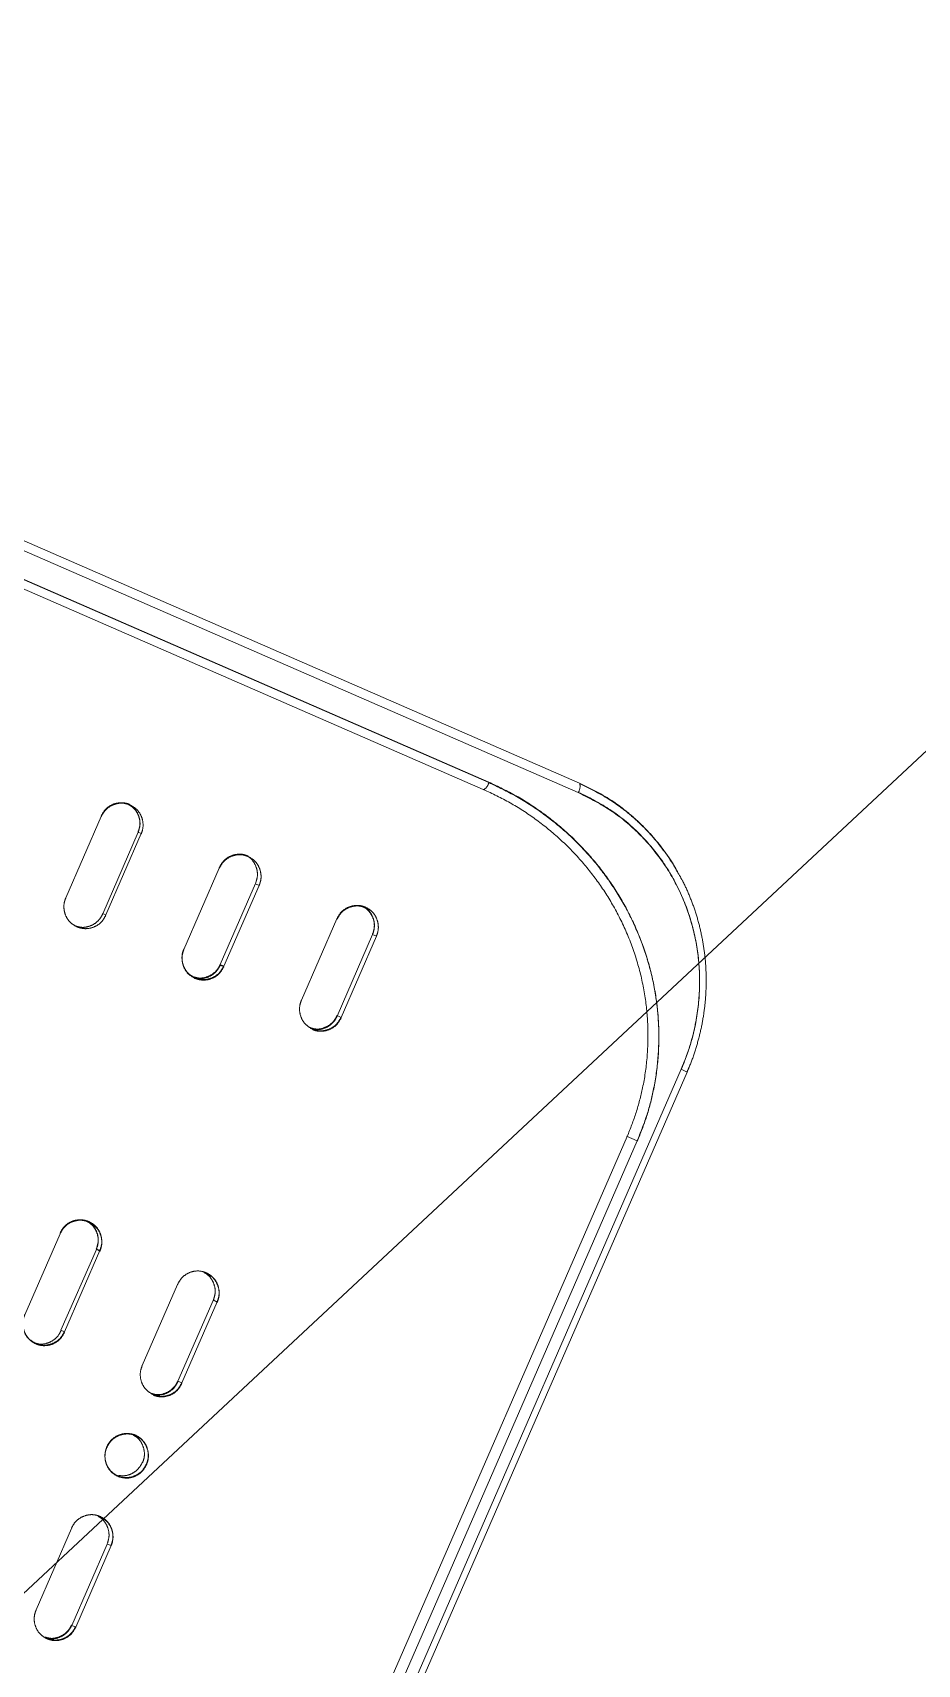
# Model space of a CAD drawing. Header units: millimetres. Extents: x -71377 to 516042, y -145869 to 441446.
# Drawn here: x 178080.3 to 178280.1, y 172027.6 to 172395.9 of the extents above; entities that cross this region are included whole.
import ezdxf

# ---------------------------------------------------------------- set-up
doc = ezdxf.new("R2010")
doc.units = ezdxf.units.MM
doc.header["$LTSCALE"] = 1000
doc.linetypes.add('IMPORT-DASHEDX2 _4_', pattern=[152.4, 101.6, -50.8])
for name, color, linetype, lineweight in [('05', 5, 'IMPORT-DASHEDX2 _4_', 5), ('06', 6, 'Continuous', 5), ('A-fnsh', 5, 'Continuous', 5), ('조경라인_dwg', 8, 'Continuous', 5)]:
    doc.layers.add(name, color=color, linetype=linetype, lineweight=lineweight)

# ---------------------------------------------------------------- blocks, each defined once
blk = doc.blocks.new('조경라인_dwg-6847807-지반층 배치도')
at = {"layer": '05'}
for p, q in [((178087.83, 172200.58), (178095.82, 172218.92)), ((178114.51, 172188.95), (178122.5, 172207.29)), ((178141.04, 172177.5), (178149.04, 172195.83)), ((178122.71, 172185.38), (178123.51, 172185.04)), ((178078.56, 172106.45), (178086.55, 172124.78)), ((178105.09, 172094.99), (178113.08, 172113.33)), ((178089.12, 172058.21), (178081.13, 172039.88))]:
    blk.add_line(p, q, dxfattribs=at)
at = {"layer": '05', "flags": 128}
for points in [[(177505.81, 172530.34), (177506.02, 172530.45), (177506.21, 172530.49), (177506.38, 172530.46), (178203.85, 172226.49)], [(178203.53, 172224.34), (177504.81, 172528.85), (177504.98, 172529.21), (177505.16, 172529.65), (177505.37, 172529.93), (177505.59, 172530.17), (177505.82, 172530.23), (177506.03, 172530.34), (177506.22, 172530.38), (177506.39, 172530.35)], [(178183.35, 172226.59), (177519.05, 172516.21), (178183.33, 172226.7)], [(178182.11, 172225.05), (177519, 172514.05), (177518.77, 172514.32), (177518.71, 172514.55), (177518.7, 172514.82), (177518.73, 172515.14), (177518.8, 172515.49)], [(178096.16, 172197.06), (178096.85, 172196.76), (178104.84, 172215.09), (178104.15, 172215.4), (178096.18, 172196.95)], [(178130.68, 172203.83), (178122.69, 172185.5), (178123.49, 172185.15), (178131.5, 172203.37), (178130.7, 172203.72)], [(178149.08, 172174), (178149.99, 172173.6), (178157.98, 172191.94), (178157.08, 172192.33), (178149.1, 172173.88)], [(178214.45, 172146.78), (178216.86, 172145.73), (178128.05, 171941.8), (178125.77, 171942.8), (178214.58, 172146.72)], [(178095.54, 172120.86), (178094.73, 172121.33), (178095.52, 172120.98), (178087.53, 172102.65), (178086.73, 172102.99), (178094.74, 172121.21)], [(178121.13, 172109.71), (178113.13, 172091.49), (178114.03, 172091.1), (178122.02, 172109.43), (178121.12, 172109.83), (178122.04, 172109.32)]]:
    blk.add_lwpolyline(points, dxfattribs=at)
for points in [[(178228.12, 172161.26), (178124.24, 171922.91), (178122.94, 171923.48), (178226.8, 172161.94)], [(178097.16, 172054.71), (178089.17, 172036.37), (178090.08, 172035.98), (178098.05, 172054.43)]]:
    blk.add_lwpolyline(points, close=True, dxfattribs=at)
at = {"layer": '05'}
for centre, radius, start, end in [((178180.86, 172227.15), 2.55, 299.7262, 347.1326), ((178201.53, 172225.72), 2.43, 325.324, 15.4748)]:
    blk.add_arc(centre, radius, start, end, dxfattribs=at)
for points, knots in [([(178214.58, 172146.72), (178214.58, 172146.72), (178215.34, 172148.48), (178216.7, 172152.09), (178218.27, 172158.02), (178219.21, 172164.44), (178219.4, 172171.27), (178218.78, 172178.19), (178217.3, 172185.11), (178214.96, 172191.91), (178211.9, 172198.27), (178208.19, 172204.1), (178203.96, 172209.4), (178199.18, 172214.21), (178193.91, 172218.45), (178188.23, 172222.15), (178184.15, 172224.09), (178182.11, 172225.05)], [0, 0, 0, 0, 0.000001, 0.060258, 0.120516, 0.191952, 0.263666, 0.335126, 0.411333, 0.487834, 0.564074, 0.636647, 0.709437, 0.782023, 0.854616, 0.927408, 1, 1, 1, 1]), ([(178183.33, 172226.7), (178185.44, 172225.7), (178189.65, 172223.71), (178195.5, 172219.89), (178200.95, 172215.52), (178205.88, 172210.56), (178210.26, 172205.1), (178214.09, 172199.07), (178217.25, 172192.51), (178219.67, 172185.48), (178221.21, 172178.33), (178221.85, 172171.16), (178221.66, 172164.09), (178220.68, 172157.44), (178219.09, 172151.28), (178217.6, 172147.58), (178216.86, 172145.73)], [0, 0, 0, 0, 0.072449, 0.145096, 0.217547, 0.290022, 0.3627, 0.435162, 0.511398, 0.587896, 0.664099, 0.735698, 0.807552, 0.879127, 0.939565, 1, 1, 1, 1]), ([(178183.35, 172226.59), (178185.45, 172225.59), (178189.66, 172223.59), (178195.52, 172219.77), (178200.97, 172215.4), (178205.9, 172210.45), (178210.27, 172204.98), (178214.1, 172198.96), (178217.27, 172192.39), (178219.69, 172185.36), (178221.23, 172178.21), (178221.87, 172171.04), (178221.68, 172163.98), (178220.69, 172157.33), (178219.1, 172151.17), (178217.62, 172147.46), (178216.88, 172145.61)], [0, 0, 0, 0, 0.072449, 0.145096, 0.217547, 0.290022, 0.3627, 0.435162, 0.511398, 0.587896, 0.664099, 0.735698, 0.807552, 0.879127, 0.939565, 1, 1, 1, 1]), ([(178203.85, 172226.49), (178206.26, 172225.3), (178209.91, 172223.5), (178214.3, 172220.27), (178218.42, 172216.71), (178222.03, 172212.59), (178224.73, 172208.74), (178225.69, 172206.97), (178225.98, 172206.43)], [0, 0, 0, 0, 0.265, 0.401464, 0.537928, 0.80294, 0.939418, 1, 1, 1, 1]), ([(178203.87, 172226.37), (178206.28, 172225.18), (178209.93, 172223.38), (178214.32, 172220.16), (178218.44, 172216.6), (178222.05, 172212.48), (178224.74, 172208.62), (178225.7, 172206.86), (178226, 172206.32)], [0, 0, 0, 0, 0.265, 0.401464, 0.537928, 0.80294, 0.939418, 1, 1, 1, 1]), ([(178095.81, 172219.03), (178096.08, 172219.53), (178096.63, 172220.51), (178098.01, 172221.55), (178099.61, 172222.08), (178101.12, 172222.08), (178101.98, 172221.77), (178102.32, 172221.65)], [0, 0, 0, 0, 0.214695, 0.429386, 0.644078, 0.858775, 1, 1, 1, 1]), ([(178095.82, 172218.92), (178096.1, 172219.41), (178096.65, 172220.4), (178098.02, 172221.43), (178099.62, 172221.97), (178101.13, 172221.96), (178102, 172221.65), (178102.34, 172221.53)], [0, 0, 0, 0, 0.214695, 0.429386, 0.644078, 0.858775, 1, 1, 1, 1]), ([(178104.15, 172215.4), (178104.32, 172215.93), (178104.67, 172217.01), (178104.5, 172218.72), (178103.8, 172220.25), (178102.87, 172221.28), (178102.17, 172221.65), (178101.96, 172221.76)], [0, 0, 0, 0, 0.225823, 0.451641, 0.677461, 0.903285, 1, 1, 1, 1]), ([(178104.17, 172215.28), (178104.34, 172215.82), (178104.69, 172216.89), (178104.51, 172218.61), (178103.81, 172220.14), (178102.88, 172221.16), (178102.19, 172221.53), (178101.98, 172221.64)], [0, 0, 0, 0, 0.225823, 0.451641, 0.677461, 0.903285, 1, 1, 1, 1]), ([(178102.34, 172221.53), (178102.83, 172221.26), (178103.8, 172220.72), (178104.81, 172219.34), (178105.32, 172217.73), (178105.3, 172216.2), (178104.98, 172215.33), (178104.86, 172214.98)], [0, 0, 0, 0, 0.214693, 0.429386, 0.644079, 0.858772, 1, 1, 1, 1]), ([(178226.8, 172161.94), (178227.46, 172163.59), (178228.78, 172166.89), (178230.3, 172172.96), (178231.14, 172180.08), (178230.76, 172188.13), (178229.05, 172195.95), (178226.1, 172203.34), (178221.93, 172210.09), (178216.69, 172215.98), (178210.55, 172220.95), (178205.86, 172223.28), (178203.51, 172224.45)], [0, 0, 0, 0, 0.0706, 0.1412, 0.248453, 0.355707, 0.462999, 0.570291, 0.6777, 0.78511, 0.892555, 1, 1, 1, 1]), ([(178226.82, 172161.83), (178227.48, 172163.48), (178228.79, 172166.78), (178230.32, 172172.84), (178231.15, 172179.96), (178230.78, 172188.01), (178229.07, 172195.84), (178226.11, 172203.23), (178221.94, 172209.97), (178216.71, 172215.87), (178210.56, 172220.83), (178205.87, 172223.17), (178203.53, 172224.34)], [0, 0, 0, 0, 0.0706, 0.1412, 0.248453, 0.355707, 0.462999, 0.570291, 0.6777, 0.78511, 0.892555, 1, 1, 1, 1]), ([(178122.49, 172207.4), (178122.76, 172207.9), (178123.31, 172208.89), (178124.68, 172209.92), (178126.28, 172210.46), (178127.78, 172210.46), (178128.64, 172210.15), (178128.98, 172210.03)], [0, 0, 0, 0, 0.214695, 0.429385, 0.644079, 0.858772, 1, 1, 1, 1]), ([(178122.5, 172207.29), (178122.78, 172207.78), (178123.33, 172208.77), (178124.7, 172209.81), (178126.3, 172210.34), (178127.8, 172210.34), (178128.66, 172210.03), (178129, 172209.91)], [0, 0, 0, 0, 0.214695, 0.429385, 0.644079, 0.858772, 1, 1, 1, 1]), ([(178130.68, 172203.83), (178130.86, 172204.37), (178131.21, 172205.44), (178131.03, 172207.16), (178130.34, 172208.68), (178129.43, 172209.69), (178128.76, 172210.05), (178128.56, 172210.16)], [0, 0, 0, 0, 0.2277004, 0.4553959, 0.6830931, 0.9107934, 1, 1, 1, 1]), ([(178129, 172209.91), (178129.48, 172209.64), (178130.45, 172209.1), (178131.45, 172207.72), (178131.96, 172206.12), (178131.94, 172204.59), (178131.62, 172203.72), (178131.5, 172203.37)], [0, 0, 0, 0, 0.214693, 0.429385, 0.644079, 0.858771, 1, 1, 1, 1]), ([(178228.09, 172161.27), (178228.26, 172161.62), (178228.98, 172163.18), (178229.98, 172166.06), (178231.07, 172169.89), (178231.85, 172173.79), (178232.32, 172177.72), (178232.49, 172181.66), (178232.36, 172185.6), (178231.92, 172189.52), (178231.18, 172193.38), (178230.14, 172197.16), (178228.8, 172200.82), (178227.44, 172203.86), (178226.43, 172205.62), (178226.06, 172206.26)], [0, 0, 0, 0, 0.024649, 0.109138, 0.193781, 0.278514, 0.362415, 0.446291, 0.530493, 0.614918, 0.699429, 0.783865, 0.868142, 0.95158, 1, 1, 1, 1]), ([(178090.35, 172194.03), (178089.87, 172194.3), (178088.9, 172194.85), (178087.89, 172196.23), (178087.37, 172197.84), (178087.39, 172199.36), (178087.71, 172200.24), (178087.83, 172200.58)], [0, 0, 0, 0, 0.214689, 0.429381, 0.644074, 0.858772, 1, 1, 1, 1]), ([(178090.03, 172194.24), (178090.44, 172194.11), (178091.38, 172193.82), (178092.95, 172194.02), (178094.48, 172194.74), (178095.58, 172195.79), (178096.01, 172196.62), (178096.18, 172196.95)], [0, 0, 0, 0, 0.173636, 0.399552, 0.625468, 0.851389, 1, 1, 1, 1]), ([(178096.87, 172196.65), (178096.59, 172196.15), (178096.05, 172195.16), (178094.67, 172194.13), (178093.07, 172193.59), (178091.56, 172193.6), (178090.7, 172193.91), (178090.35, 172194.03)], [0, 0, 0, 0, 0.214695, 0.429387, 0.644079, 0.858771, 1, 1, 1, 1]), ([(178149.04, 172195.83), (178149.31, 172196.33), (178149.86, 172197.32), (178151.23, 172198.35), (178152.82, 172198.89), (178154.31, 172198.9), (178155.17, 172198.59), (178155.51, 172198.47)], [0, 0, 0, 0, 0.214695, 0.429384, 0.644076, 0.858774, 1, 1, 1, 1]), ([(178149.05, 172195.72), (178149.33, 172196.21), (178149.87, 172197.2), (178151.24, 172198.24), (178152.83, 172198.78), (178154.33, 172198.78), (178155.18, 172198.47), (178155.52, 172198.35)], [0, 0, 0, 0, 0.214695, 0.429384, 0.644076, 0.858774, 1, 1, 1, 1]), ([(178157.08, 172192.33), (178157.25, 172192.87), (178157.6, 172193.94), (178157.43, 172195.65), (178156.74, 172197.17), (178155.86, 172198.17), (178155.2, 172198.52), (178155.03, 172198.61)], [0, 0, 0, 0, 0.229628, 0.459254, 0.688878, 0.91851, 1, 1, 1, 1]), ([(178157.09, 172192.22), (178157.27, 172192.75), (178157.62, 172193.83), (178157.45, 172195.54), (178156.76, 172197.06), (178155.87, 172198.06), (178155.22, 172198.41), (178155.05, 172198.5)], [0, 0, 0, 0, 0.229628, 0.459254, 0.688878, 0.91851, 1, 1, 1, 1]), ([(178155.51, 172198.47), (178155.99, 172198.2), (178156.95, 172197.66), (178157.94, 172196.28), (178158.45, 172194.68), (178158.42, 172193.16), (178158.11, 172192.28), (178157.98, 172191.94)], [0, 0, 0, 0, 0.214693, 0.429388, 0.644079, 0.858771, 1, 1, 1, 1]), ([(178117, 172182.53), (178116.51, 172182.8), (178115.55, 172183.34), (178114.54, 172184.72), (178114.03, 172186.32), (178114.06, 172187.85), (178114.37, 172188.72), (178114.5, 172189.07)], [0, 0, 0, 0, 0.214691, 0.429383, 0.644076, 0.858772, 1, 1, 1, 1]), ([(178117.01, 172182.41), (178116.53, 172182.68), (178115.56, 172183.22), (178114.56, 172184.6), (178114.05, 172186.21), (178114.07, 172187.73), (178114.39, 172188.61), (178114.51, 172188.95)], [0, 0, 0, 0, 0.214691, 0.429383, 0.644076, 0.858772, 1, 1, 1, 1]), ([(178116.63, 172182.77), (178117.02, 172182.65), (178117.93, 172182.37), (178119.47, 172182.57), (178121, 172183.29), (178122.1, 172184.34), (178122.52, 172185.17), (178122.69, 172185.5)], [0, 0, 0, 0, 0.1667065, 0.3945186, 0.6223271, 0.8501429, 1, 1, 1, 1]), ([(178116.65, 172182.65), (178117.03, 172182.53), (178117.95, 172182.25), (178119.49, 172182.46), (178121.01, 172183.17), (178122.11, 172184.23), (178122.54, 172185.05), (178122.71, 172185.38)], [0, 0, 0, 0, 0.1667065, 0.3945186, 0.6223271, 0.8501429, 1, 1, 1, 1]), ([(178123.49, 172185.15), (178123.22, 172184.66), (178122.67, 172183.67), (178121.29, 172182.63), (178119.7, 172182.09), (178118.2, 172182.1), (178117.34, 172182.4), (178117, 172182.53)], [0, 0, 0, 0, 0.214695, 0.429388, 0.64408, 0.858776, 1, 1, 1, 1]), ([(178123.51, 172185.04), (178123.23, 172184.54), (178122.68, 172183.55), (178121.31, 172182.52), (178119.72, 172181.98), (178118.22, 172181.98), (178117.36, 172182.29), (178117.01, 172182.41)], [0, 0, 0, 0, 0.214695, 0.429388, 0.64408, 0.858776, 1, 1, 1, 1]), ([(178143.52, 172170.97), (178143.04, 172171.24), (178142.08, 172171.78), (178141.08, 172173.15), (178140.58, 172174.75), (178140.6, 172176.28), (178140.92, 172177.15), (178141.04, 172177.5)], [0, 0, 0, 0, 0.214691, 0.429385, 0.644075, 0.858773, 1, 1, 1, 1]), ([(178143.1, 172171.24), (178143.47, 172171.13), (178144.36, 172170.86), (178145.88, 172171.07), (178147.39, 172171.78), (178148.49, 172172.84), (178148.92, 172173.67), (178149.08, 172174)], [0, 0, 0, 0, 0.1595902, 0.3893478, 0.619101, 0.8488625, 1, 1, 1, 1]), ([(178143.12, 172171.13), (178143.49, 172171.01), (178144.38, 172170.74), (178145.89, 172170.95), (178147.41, 172171.67), (178148.51, 172172.72), (178148.93, 172173.55), (178149.1, 172173.88)], [0, 0, 0, 0, 0.1595902, 0.3893478, 0.619101, 0.8488625, 1, 1, 1, 1]), ([(178149.99, 172173.6), (178149.71, 172173.11), (178149.17, 172172.12), (178147.8, 172171.08), (178146.21, 172170.54), (178144.72, 172170.54), (178143.86, 172170.84), (178143.52, 172170.97)], [0, 0, 0, 0, 0.214696, 0.429386, 0.644077, 0.858774, 1, 1, 1, 1]), ([(178150.01, 172173.49), (178149.73, 172172.99), (178149.18, 172172.01), (178147.81, 172170.97), (178146.23, 172170.43), (178144.73, 172170.42), (178143.88, 172170.73), (178143.54, 172170.85)], [0, 0, 0, 0, 0.214696, 0.429386, 0.644077, 0.858774, 1, 1, 1, 1]), ([(178086.53, 172124.9), (178086.8, 172125.39), (178087.35, 172126.38), (178088.73, 172127.42), (178090.32, 172127.95), (178091.83, 172127.95), (178092.68, 172127.64), (178093.03, 172127.52)], [0, 0, 0, 0, 0.214692, 0.429385, 0.644079, 0.858772, 1, 1, 1, 1]), ([(178086.55, 172124.78), (178086.82, 172125.28), (178087.37, 172126.27), (178088.74, 172127.3), (178090.34, 172127.84), (178091.84, 172127.84), (178092.7, 172127.53), (178093.04, 172127.41)], [0, 0, 0, 0, 0.214692, 0.429385, 0.644079, 0.858772, 1, 1, 1, 1]), ([(178094.73, 172121.33), (178094.9, 172121.86), (178095.25, 172122.94), (178095.07, 172124.65), (178094.38, 172126.18), (178093.47, 172127.19), (178092.8, 172127.55), (178092.61, 172127.65)], [0, 0, 0, 0, 0.227697, 0.455396, 0.683093, 0.910794, 1, 1, 1, 1]), ([(178094.74, 172121.21), (178094.92, 172121.75), (178095.27, 172122.82), (178095.09, 172124.54), (178094.4, 172126.06), (178093.49, 172127.07), (178092.81, 172127.43), (178092.62, 172127.54)], [0, 0, 0, 0, 0.227697, 0.455396, 0.683093, 0.910794, 1, 1, 1, 1]), ([(178093.03, 172127.52), (178093.51, 172127.25), (178094.48, 172126.71), (178095.48, 172125.33), (178095.99, 172123.73), (178095.97, 172122.2), (178095.65, 172121.33), (178095.52, 172120.98)], [0, 0, 0, 0, 0.214692, 0.429383, 0.644077, 0.858772, 1, 1, 1, 1]), ([(178093.04, 172127.41), (178093.53, 172127.14), (178094.49, 172126.59), (178095.5, 172125.22), (178096.01, 172123.61), (178095.98, 172122.09), (178095.67, 172121.21), (178095.54, 172120.86)], [0, 0, 0, 0, 0.214692, 0.429383, 0.644077, 0.858772, 1, 1, 1, 1]), ([(178113.08, 172113.33), (178113.35, 172113.82), (178113.9, 172114.81), (178115.27, 172115.85), (178116.86, 172116.39), (178118.35, 172116.39), (178119.21, 172116.08), (178119.55, 172115.96)], [0, 0, 0, 0, 0.214691, 0.429384, 0.644076, 0.858774, 1, 1, 1, 1]), ([(178121.13, 172109.71), (178121.31, 172110.25), (178121.66, 172111.32), (178121.49, 172113.03), (178120.8, 172114.55), (178119.92, 172115.55), (178119.26, 172115.9), (178119.09, 172115.99)], [0, 0, 0, 0, 0.229624, 0.459254, 0.688878, 0.91851, 1, 1, 1, 1]), ([(178119.55, 172115.96), (178120.03, 172115.69), (178120.99, 172115.15), (178121.99, 172113.78), (178122.49, 172112.18), (178122.46, 172110.65), (178122.15, 172109.78), (178122.02, 172109.43)], [0, 0, 0, 0, 0.214692, 0.429386, 0.644076, 0.858771, 1, 1, 1, 1]), ([(178119.57, 172115.85), (178120.05, 172115.58), (178121.01, 172115.04), (178122, 172113.66), (178122.51, 172112.06), (178122.48, 172110.54), (178122.16, 172109.66), (178122.04, 172109.32)], [0, 0, 0, 0, 0.214692, 0.429386, 0.644076, 0.858771, 1, 1, 1, 1]), ([(178081.04, 172100.02), (178080.56, 172100.29), (178079.59, 172100.83), (178078.59, 172102.21), (178078.08, 172103.82), (178078.1, 172105.34), (178078.41, 172106.22), (178078.54, 172106.57)], [0, 0, 0, 0, 0.214693, 0.429386, 0.644078, 0.858772, 1, 1, 1, 1]), ([(178081.06, 172099.91), (178080.57, 172100.18), (178079.61, 172100.72), (178078.6, 172102.1), (178078.09, 172103.7), (178078.11, 172105.23), (178078.43, 172106.1), (178078.56, 172106.45)], [0, 0, 0, 0, 0.214693, 0.429386, 0.644078, 0.858772, 1, 1, 1, 1]), ([(178080.69, 172100.15), (178081.07, 172100.03), (178081.99, 172099.75), (178083.53, 172099.95), (178085.06, 172100.67), (178086.16, 172101.72), (178086.58, 172102.55), (178086.75, 172102.88)], [0, 0, 0, 0, 0.1667077, 0.3945205, 0.6223297, 0.8501424, 1, 1, 1, 1]), ([(178087.53, 172102.65), (178087.26, 172102.15), (178086.71, 172101.16), (178085.34, 172100.13), (178083.74, 172099.59), (178082.24, 172099.59), (178081.38, 172099.9), (178081.04, 172100.02)], [0, 0, 0, 0, 0.214695, 0.429387, 0.644082, 0.858776, 1, 1, 1, 1]), ([(178087.55, 172102.53), (178087.28, 172102.04), (178086.73, 172101.05), (178085.35, 172100.01), (178083.76, 172099.47), (178082.26, 172099.48), (178081.4, 172099.78), (178081.06, 172099.91)], [0, 0, 0, 0, 0.214695, 0.429387, 0.644082, 0.858776, 1, 1, 1, 1]), ([(178107.56, 172088.46), (178107.08, 172088.73), (178106.12, 172089.27), (178105.12, 172090.65), (178104.62, 172092.25), (178104.64, 172093.77), (178104.96, 172094.65), (178105.09, 172094.99)], [0, 0, 0, 0, 0.214692, 0.429387, 0.644078, 0.858772, 1, 1, 1, 1]), ([(178107.15, 172088.74), (178107.51, 172088.62), (178108.4, 172088.35), (178109.92, 172088.56), (178111.44, 172089.28), (178112.53, 172090.33), (178112.96, 172091.16), (178113.13, 172091.49)], [0, 0, 0, 0, 0.159591, 0.38935, 0.619104, 0.848862, 1, 1, 1, 1]), ([(178107.16, 172088.62), (178107.53, 172088.51), (178108.42, 172088.24), (178109.94, 172088.45), (178111.45, 172089.16), (178112.55, 172090.22), (178112.97, 172091.05), (178113.14, 172091.38)], [0, 0, 0, 0, 0.159591, 0.38935, 0.619104, 0.848862, 1, 1, 1, 1]), ([(178114.03, 172091.1), (178113.76, 172090.6), (178113.21, 172089.62), (178111.84, 172088.58), (178110.25, 172088.04), (178108.76, 172088.03), (178107.9, 172088.34), (178107.56, 172088.46)], [0, 0, 0, 0, 0.214696, 0.429385, 0.644078, 0.858774, 1, 1, 1, 1]), ([(178114.05, 172090.98), (178113.77, 172090.49), (178113.23, 172089.5), (178111.86, 172088.46), (178110.27, 172087.92), (178108.77, 172087.92), (178107.92, 172088.22), (178107.58, 172088.35)], [0, 0, 0, 0, 0.214696, 0.429385, 0.644078, 0.858774, 1, 1, 1, 1]), ([(178097.1, 172076.66), (178097.25, 172077.02), (178097.73, 172077.84), (178098.83, 172078.9), (178100.36, 172079.61), (178102.04, 172079.77), (178103.66, 172079.36), (178105.04, 172078.42), (178106.03, 172077.07), (178106.52, 172075.45), (178106.47, 172073.95), (178106.16, 172073.09), (178106.04, 172072.76)], [0.5, 0.5, 0.5, 0.5, 0.5368855, 0.5905739, 0.6442618, 0.6979516, 0.7516403, 0.8053275, 0.8590162, 0.9127047, 0.966394, 1, 1, 1, 1]), ([(178097.11, 172076.55), (178097.27, 172076.9), (178097.75, 172077.73), (178098.84, 172078.79), (178100.38, 172079.5), (178102.05, 172079.66), (178103.67, 172079.25), (178105.06, 172078.31), (178106.05, 172076.95), (178106.53, 172075.34), (178106.49, 172073.83), (178106.18, 172072.98), (178106.06, 172072.65)], [0.5, 0.5, 0.5, 0.5, 0.5368855, 0.5905739, 0.6442618, 0.6979516, 0.7516403, 0.8053275, 0.8590162, 0.9127047, 0.966394, 1, 1, 1, 1]), ([(178103.12, 172079.29), (178103.46, 172079.09), (178104.27, 172078.61), (178105.14, 172077.34), (178105.63, 172075.73), (178105.59, 172074.23), (178105.27, 172073.37), (178105.15, 172073.04)], [0, 0, 0, 0, 0.1645001, 0.3949229, 0.6253443, 0.8557692, 1, 1, 1, 1]), ([(178106.04, 172072.76), (178105.77, 172072.27), (178105.22, 172071.28), (178103.85, 172070.24), (178102.26, 172069.7), (178100.58, 172069.72), (178099.02, 172070.3), (178097.74, 172071.38), (178096.9, 172072.84), (178096.58, 172074.51), (178096.77, 172075.81), (178097.03, 172076.5), (178097.1, 172076.66)], [0, 0, 0, 0, 0.0536884, 0.1073768, 0.1610647, 0.2147544, 0.2684424, 0.322132, 0.3758189, 0.4295084, 0.4831968, 0.5, 0.5, 0.5, 0.5]), ([(178106.06, 172072.65), (178105.78, 172072.15), (178105.24, 172071.17), (178103.87, 172070.13), (178102.28, 172069.58), (178100.6, 172069.6), (178099.04, 172070.19), (178097.76, 172071.27), (178096.91, 172072.72), (178096.59, 172074.39), (178096.78, 172075.69), (178097.04, 172076.39), (178097.11, 172076.55)], [0, 0, 0, 0, 0.0536884, 0.1073768, 0.1610647, 0.2147544, 0.2684424, 0.322132, 0.3758189, 0.4295084, 0.4831968, 0.5, 0.5, 0.5, 0.5]), ([(178105.14, 172073.16), (178104.86, 172072.66), (178104.31, 172071.67), (178102.95, 172070.65), (178101.35, 172070.06), (178100.25, 172070.16), (178099.7, 172070.2)], [0, 0, 0, 0, 0.249997, 0.499999, 0.749996, 1, 1, 1, 1]), ([(178089.11, 172058.33), (178089.38, 172058.82), (178089.93, 172059.81), (178091.3, 172060.84), (178092.89, 172061.39), (178094.38, 172061.39), (178095.24, 172061.08), (178095.58, 172060.96)], [0, 0, 0, 0, 0.214691, 0.429384, 0.644076, 0.858774, 1, 1, 1, 1]), ([(178097.16, 172054.71), (178097.34, 172055.24), (178097.69, 172056.32), (178097.52, 172058.03), (178096.83, 172059.55), (178095.94, 172060.55), (178095.29, 172060.9), (178095.12, 172060.99)], [0, 0, 0, 0, 0.229624, 0.459254, 0.688878, 0.91851, 1, 1, 1, 1]), ([(178095.58, 172060.96), (178096.06, 172060.69), (178097.02, 172060.15), (178098.01, 172058.78), (178098.52, 172057.17), (178098.49, 172055.65), (178098.18, 172054.78), (178098.05, 172054.43)], [0, 0, 0, 0, 0.214692, 0.429386, 0.644076, 0.858771, 1, 1, 1, 1]), ([(178095.59, 172060.84), (178096.08, 172060.57), (178097.04, 172060.04), (178098.03, 172058.66), (178098.54, 172057.06), (178098.51, 172055.54), (178098.19, 172054.66), (178098.07, 172054.31)], [0, 0, 0, 0, 0.214692, 0.429386, 0.644076, 0.858771, 1, 1, 1, 1]), ([(178083.61, 172033.34), (178083.13, 172033.61), (178082.17, 172034.15), (178081.17, 172035.53), (178080.66, 172037.13), (178080.69, 172038.65), (178081.01, 172039.53), (178081.13, 172039.88)], [0, 0, 0, 0, 0.214692, 0.429387, 0.644078, 0.858772, 1, 1, 1, 1]), ([(178083.17, 172033.73), (178083.54, 172033.62), (178084.43, 172033.35), (178085.95, 172033.56), (178087.46, 172034.27), (178088.56, 172035.33), (178088.99, 172036.16), (178089.16, 172036.49)], [0, 0, 0, 0, 0.159591, 0.38935, 0.619104, 0.848862, 1, 1, 1, 1]), ([(178083.19, 172033.62), (178083.56, 172033.51), (178084.45, 172033.23), (178085.96, 172033.44), (178087.48, 172034.16), (178088.58, 172035.22), (178089, 172036.04), (178089.17, 172036.37)], [0, 0, 0, 0, 0.159591, 0.38935, 0.619104, 0.848862, 1, 1, 1, 1]), ([(178090.06, 172036.09), (178089.79, 172035.6), (178089.24, 172034.61), (178087.87, 172033.57), (178086.28, 172033.03), (178084.79, 172033.03), (178083.93, 172033.34), (178083.59, 172033.46)], [0, 0, 0, 0, 0.214696, 0.429386, 0.644076, 0.858774, 1, 1, 1, 1]), ([(178090.08, 172035.98), (178089.8, 172035.48), (178089.25, 172034.5), (178087.89, 172033.46), (178086.3, 172032.92), (178084.8, 172032.92), (178083.95, 172033.22), (178083.61, 172033.34)], [0, 0, 0, 0, 0.214696, 0.429386, 0.644076, 0.858774, 1, 1, 1, 1])]:
    blk.add_open_spline(points, degree=3, knots=knots, dxfattribs=at)
at = {"layer": '06'}
blk.add_arc((172981.49, 174827.57), 6800, 313.956972, 64.158974, dxfattribs=at)

msp = doc.modelspace()

# ---------------------------------------------------------------- linework, layer by layer
at = {"layer": 'A-fnsh'}
msp.add_line((164247.06, 159145.81), (197362.75, 190026.69), dxfattribs=at)

# ---------------------------------------------------------------- block references
at = {"layer": '조경라인_dwg', "rotation": 8.537736462515947e-07}
msp.add_blockref('조경라인_dwg-6847807-지반층 배치도', (0, 0), dxfattribs=at)

doc.saveas('drawing.dxf')
